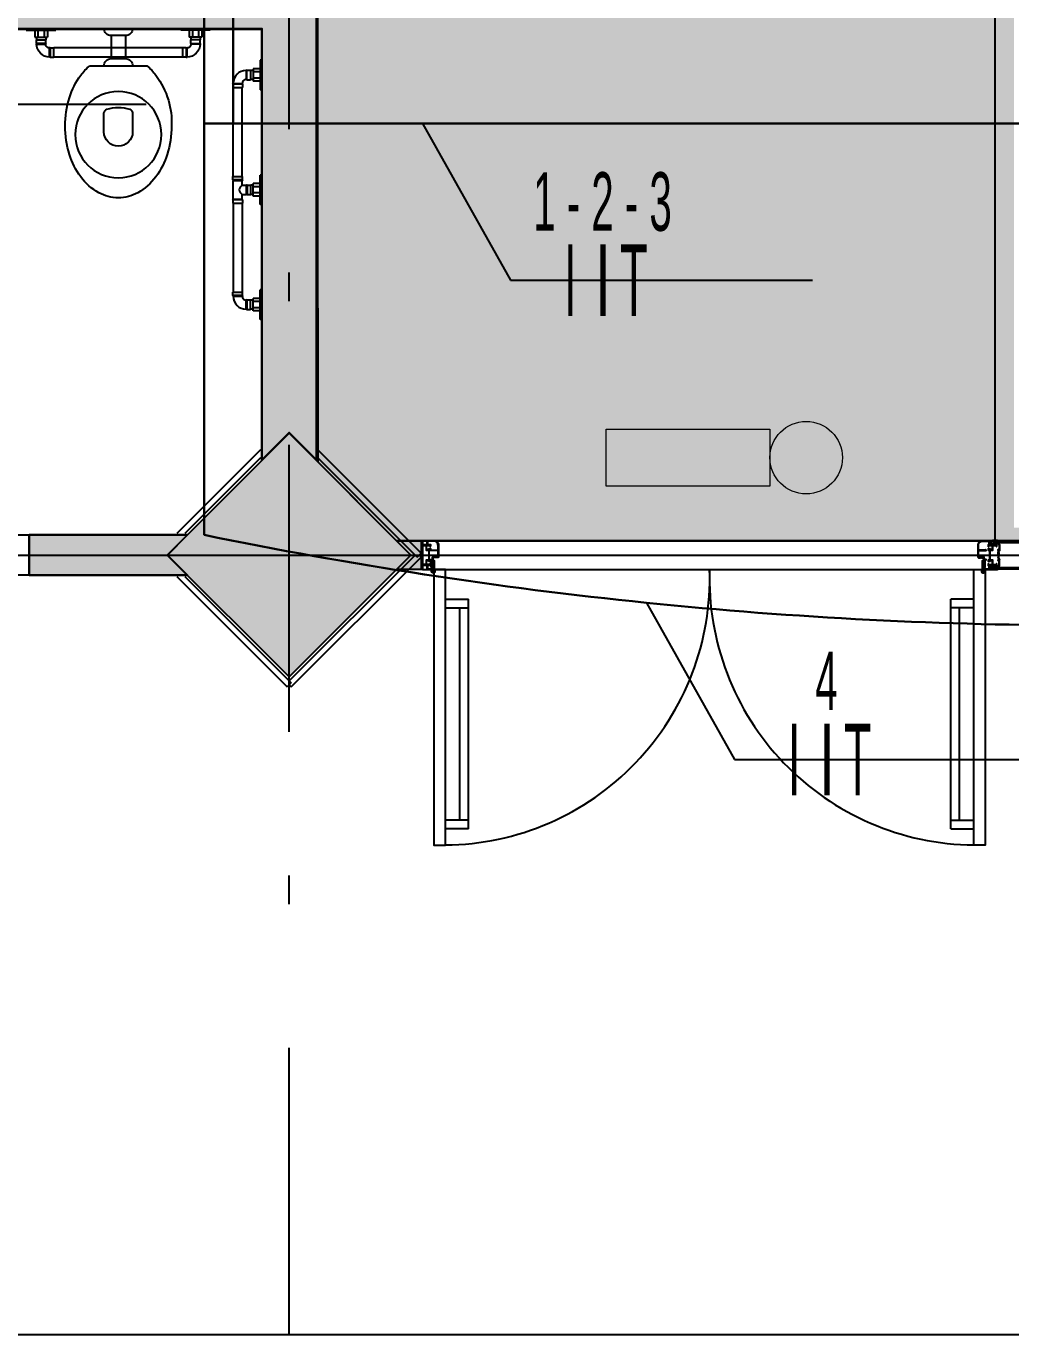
# Model space of a CAD drawing. Header units: millimetres. Extents: x 182 to 575, y -105 to 95.
# Drawn here: x 311.625 to 315.054, y -54.97 to -50.411 of the extents above; entities that cross this region are included whole.
import ezdxf
from ezdxf.enums import TextEntityAlignment as Align

# ---------------------------------------------------------------- set-up
doc = ezdxf.new("R2010")
doc.units = ezdxf.units.MM
doc.header["$MEASUREMENT"] = 0
for name, pattern in [('CONTINU', [0]), ('DASHDOT', [1, 0.5, -0.25, 0, -0.25]), ('XR_BL2_AND_MON-REV15$0$DASHDOT', [1, 0.5, -0.25, 0, -0.25])]:
    doc.linetypes.add(name, pattern=pattern)
for name, color, linetype, lineweight in [('1', 1, 'Continuous', 9), ('eletroduto eletrica', 152, 'EL', 30), ('TEXTO ELETRICA', 2, 'Continuous', 20)]:
    doc.layers.add(name, color=color, linetype=linetype, lineweight=lineweight)
for name, color, linetype in [('auxiliar eletrica', 1, 'Continuous'), ('base', 253, 'Continuous'), ('COB_PROJ_EST', 1, 'Continuous'), ('construir', 10, 'Continuous'), ('Cota Nivel', 1, 'Continuous'), ('EIXOS', 31, 'DASHDOT'), ('FORRO', 253, 'Continuous'), ('MP-INC-LUMINARIA', 10, 'Continuous'), ('PVC', 2, 'Continuous'), ('SAN', 1, 'Continuous'), ('XR_BL2_AND_MON-REV15$0$EIXOS_PERFIL', 181, 'XR_BL2_AND_MON-REV15$0$DASHDOT'), ('XR_BL2_AND_MON-REV15$0$PERFIL_DIV', 41, 'Continuous')]:
    doc.layers.add(name, color=color, linetype=linetype)
doc.styles.add('SIMPLEX', font='simplex', dxfattribs={"height": 0.2})
doc.styles.get("Standard").update_dxf_attribs({"font": 'romans.shx'})
doc.styles.add('TECNO', font='technic_.ttf', dxfattribs={"width": 0.7})
doc.linetypes.add('EL', pattern='A,0.5,-0.2,["EL",Standard,S=0.1,R=0,X=-0.08,Y=-0.05],-0.175', length=0.875)
doc.dimstyles.new('SA-25', dxfattribs={"dimtxt": 0.05, "dimasz": 0.05, "dimexe": 0.025, "dimexo": 0.05, "dimgap": 0.025, "dimtad": 1, "dimzin": 4, "dimdsep": 46, "dimtxsty": 'SIMPLEX', "dimblk": 'OBLIQUE', "dimcen": 0.025, "dimdle": 0.05, "dimclrt": 2, "dimaunit": 1, "dimadec": 3, "dimazin": 0, "dimtfac": 1, "dimtofl": 0, "dimtmove": 0, "dimatfit": 3, "dimldrblk": 'OPEN30', "dimfxl": 1, "dimtolj": 1, "dimtzin": 0, "dimarcsym": 0})

# ---------------------------------------------------------------- blocks, each defined once
blk = doc.blocks.new('XR_BL2_AND_MON-REV15$0$P50X50')
at = {"layer": 'base'}
blk.add_hatch(color=256, dxfattribs=at).paths.add_polyline_path([(0, -0.4243), (0.4243, 0), (0, 0.4243), (-0.4243, 0)])
at = {"layer": 'base', "linetype": 'ByBlock'}
blk.add_lwpolyline([(0, -0.4243), (0.4243, 0), (0, 0.4243), (-0.4243, 0)], close=True, dxfattribs=at)
blk = doc.blocks.new('XR_BL2_AND_MON-REV15$0$PILAR 60X60_45')
at = {"layer": 'base'}
blk.add_blockref('XR_BL2_AND_MON-REV15$0$P50X50', (0, 0), dxfattribs=at)
blk = doc.blocks.new('BAC-PL2')
for p, q in [((0, 0), (0.005, 0)), ((0.025, 0.025), (0.105, 0.025)), ((0.025, -0.025), (0.105, -0.025))]:
    blk.add_line(p, q)
for points in [[(0.13, 0.0998), (0.13, -0.0998, 0.056984), (0.1632, -0.1308, 0.085116), (0.2494, -0.1743, 0.090221), (0.34, -0.185, 0.074494), (0.4387, -0.1702, 0.085116), (0.5168, -0.1308, 0.106255), (0.5723, -0.0677, 0.128271), (0.59, 0, 0.128271), (0.5723, 0.0677, 0.106255), (0.5168, 0.1308, 0.085116), (0.4387, 0.1702, 0.074494), (0.34, 0.185, 0.074494), (0.2413, 0.1702, 0.085116), (0.1632, 0.1308, 0.056984)], [(0.2955, 0.05, 0.326276), (0.2812, 0.0396, 0.155871), (0.2812, -0.0396, 0.326276), (0.2955, -0.05), (0.36, -0.05, 1), (0.36, 0.05)]]:
    blk.add_lwpolyline(points, format="xyb", close=True)
for points in [[(0, -0.05, 0.414214), (0.025, -0.025), (0.025, 0.025, 0.414483), (0, 0.05)], [(0.13, 0.05, 0.414483), (0.105, 0.025), (0.105, -0.025, 0.414214), (0.13, -0.05)]]:
    blk.add_lwpolyline(points, format="xyb")
blk.add_circle((0.37, 0), 0.15)
blk = doc.blocks.new('DEF')
at = {"layer": 'PVC', "color": 0}
for p, q in [((0, 0.6406), (0.006, 0.6406)), ((0.006, 0.6406), (0.006, 0.5376)), ((0.006, 0.611), (0.03, 0.611)), ((0.006, 0.6001), (0.03, 0.6001)), ((0.03, 0.611), (0.03, 0.5672)), ((0.03, 0.605), (0.04, 0.605)), ((0.04, 0.6057), (0.04, 0.5726)), ((0.052, 0.6057), (0.04, 0.6057)), ((0.052, 0.5726), (0.052, 0.6057)), ((0.052, 0.6057), (0.0546, 0.605)), ((0.0546, 0.605), (0.0546, 0.5733)), ((0.006, 0.5782), (0.03, 0.5782)), ((0.006, 0.5672), (0.03, 0.5672)), ((0.03, 0.5732), (0.04, 0.5732)), ((0.052, 0.5726), (0.04, 0.5726)), ((0.052, 0.5726), (0.0546, 0.5733)), ((0.0675, 0.5571), (0.0681, 0.5597)), ((0.0675, 0.5571), (0.1006, 0.5571)), ((0.0675, 0.5571), (0.0675, 0.5451)), ((0.0999, 0.5597), (0.0681, 0.5597)), ((0.1006, 0.5571), (0.0999, 0.5597)), ((0.1006, 0.5571), (0.1006, 0.5451)), ((0, 0.5376), (0.006, 0.5376)), ((0.1006, 0.5451), (0.0675, 0.5451)), ((0.0681, 0.0955), (0.0681, 0.5451)), ((0.0999, 0.0955), (0.0999, 0.5451)), ((0, 0.103), (0.006, 0.103)), ((0.006, 0), (0.006, 0.103)), ((0.1006, 0.0955), (0.0675, 0.0955)), ((0.0675, 0.0835), (0.0675, 0.0955)), ((0.1006, 0.0835), (0.1006, 0.0955)), ((0.006, 0.0734), (0.03, 0.0734)), ((0.006, 0.0624), (0.03, 0.0624)), ((0.03, 0.0296), (0.03, 0.0734)), ((0.03, 0.0673), (0.04, 0.0673)), ((0.052, 0.068), (0.04, 0.068)), ((0.04, 0.0349), (0.04, 0.068)), ((0.052, 0.068), (0.052, 0.0349)), ((0.052, 0.068), (0.0546, 0.0674)), ((0.0546, 0.0356), (0.0546, 0.0674)), ((0.0675, 0.0835), (0.1006, 0.0835)), ((0.0675, 0.0835), (0.0681, 0.0809)), ((0.0999, 0.0809), (0.0681, 0.0809)), ((0.1006, 0.0835), (0.0999, 0.0809)), ((0, 0), (0.006, 0)), ((0.006, 0.0406), (0.03, 0.0406)), ((0.006, 0.0296), (0.03, 0.0296)), ((0.03, 0.0356), (0.04, 0.0356)), ((0.052, 0.0349), (0.04, 0.0349)), ((0.052, 0.0349), (0.0546, 0.0356))]:
    blk.add_line(p, q, dxfattribs=at)
for centre, radius, start, end in [((0.0546, 0.5597), 0.0453, 359.998, 90.002), ((0.0546, 0.5597), 0.0136, 0, 90.4737), ((0.0546, 0.0809), 0.0136, 269.5263, 0), ((0.0546, 0.0809), 0.0453, 269.998, 0.002)]:
    blk.add_arc(centre, radius, start, end, dxfattribs=at)
blk = doc.blocks.new('W_BARRA_VASO_3ART2')
at = {"layer": 'PVC', "color": 0}
for p, q in [((0, 0), (0, -0.006)), ((0.103, 0), (0.103, -0.006)), ((0.4, 0), (0.4, -0.006)), ((0.503, 0), (0.503, -0.006)), ((0.8, 0), (0.8, -0.006)), ((0.903, 0), (0.903, -0.006)), ((0, -0.006), (0.103, -0.006)), ((0.0296, -0.006), (0.0296, -0.03)), ((0.0296, -0.03), (0.0734, -0.03)), ((0.0349, -0.052), (0.0349, -0.04)), ((0.0349, -0.04), (0.068, -0.04)), ((0.0356, -0.03), (0.0356, -0.04)), ((0.0406, -0.006), (0.0406, -0.03)), ((0.0624, -0.006), (0.0624, -0.03)), ((0.0673, -0.03), (0.0673, -0.04)), ((0.068, -0.052), (0.068, -0.04)), ((0.0734, -0.006), (0.0734, -0.03)), ((0.503, -0.006), (0.4, -0.006)), ((0.4296, -0.006), (0.4296, -0.03)), ((0.4734, -0.03), (0.4296, -0.03)), ((0.4349, -0.051), (0.4349, -0.039)), ((0.4681, -0.039), (0.4349, -0.039)), ((0.4356, -0.03), (0.4356, -0.039)), ((0.4406, -0.006), (0.4406, -0.03)), ((0.4624, -0.006), (0.4624, -0.03)), ((0.4674, -0.03), (0.4674, -0.039)), ((0.4681, -0.051), (0.4681, -0.039)), ((0.4734, -0.006), (0.4734, -0.03)), ((0.903, -0.006), (0.8, -0.006)), ((0.8296, -0.006), (0.8296, -0.03)), ((0.8734, -0.03), (0.8296, -0.03)), ((0.8681, -0.04), (0.835, -0.04)), ((0.835, -0.052), (0.835, -0.04)), ((0.8356, -0.03), (0.8356, -0.04)), ((0.8406, -0.006), (0.8406, -0.03)), ((0.8624, -0.006), (0.8624, -0.03)), ((0.8674, -0.03), (0.8674, -0.04)), ((0.8681, -0.052), (0.8681, -0.04)), ((0.8734, -0.006), (0.8734, -0.03)), ((0.068, -0.052), (0.0349, -0.052)), ((0.0349, -0.052), (0.0356, -0.0546)), ((0.0356, -0.0546), (0.0674, -0.0546)), ((0.068, -0.052), (0.0674, -0.0546)), ((0.0835, -0.0675), (0.0809, -0.0681)), ((0.0809, -0.0999), (0.0809, -0.0681)), ((0.0835, -0.0675), (0.0835, -0.1006)), ((0.0835, -0.0675), (0.0955, -0.0675)), ((0.0955, -0.1006), (0.0955, -0.0675)), ((0.405, -0.0681), (0.0955, -0.0681)), ((0.405, -0.1006), (0.405, -0.0674)), ((0.417, -0.0674), (0.405, -0.0674)), ((0.417, -0.0674), (0.417, -0.1006)), ((0.417, -0.0674), (0.4195, -0.0681)), ((0.4195, -0.0999), (0.4195, -0.0681)), ((0.4356, -0.0681), (0.4195, -0.0681)), ((0.4349, -0.051), (0.4356, -0.0535)), ((0.4349, -0.051), (0.4681, -0.051)), ((0.4674, -0.0535), (0.4356, -0.0535)), ((0.4356, -0.0681), (0.4356, -0.0535)), ((0.4681, -0.051), (0.4674, -0.0535)), ((0.4674, -0.0681), (0.4674, -0.0535)), ((0.4835, -0.0681), (0.4674, -0.0681)), ((0.486, -0.0674), (0.4835, -0.0681)), ((0.4835, -0.0999), (0.4835, -0.0681)), ((0.486, -0.0674), (0.486, -0.1006)), ((0.486, -0.0674), (0.498, -0.0674)), ((0.498, -0.1006), (0.498, -0.0674)), ((0.498, -0.0681), (0.8075, -0.0681)), ((0.8075, -0.1006), (0.8075, -0.0675)), ((0.8195, -0.0675), (0.8075, -0.0675)), ((0.8195, -0.0675), (0.8195, -0.1006)), ((0.8195, -0.0675), (0.8221, -0.0681)), ((0.8221, -0.0999), (0.8221, -0.0681)), ((0.835, -0.052), (0.8681, -0.052)), ((0.835, -0.052), (0.8356, -0.0546)), ((0.8674, -0.0546), (0.8356, -0.0546)), ((0.8681, -0.052), (0.8674, -0.0546)), ((0.0835, -0.1006), (0.0809, -0.0999)), ((0.0835, -0.1006), (0.0955, -0.1006)), ((0.405, -0.0999), (0.0955, -0.0999)), ((0.417, -0.1006), (0.405, -0.1006)), ((0.4171, -0.1005), (0.4195, -0.0999)), ((0.4835, -0.0999), (0.4195, -0.0999)), ((0.486, -0.1006), (0.4835, -0.0999)), ((0.486, -0.1006), (0.498, -0.1006)), ((0.498, -0.0999), (0.8075, -0.0999)), ((0.8195, -0.1006), (0.8075, -0.1006)), ((0.8195, -0.1006), (0.8221, -0.0999))]:
    blk.add_line(p, q, dxfattribs=at)
for centre, radius, start, end in [((0.0809, -0.0546), 0.0453, 179.998, 270.002), ((0.0809, -0.0546), 0.0136, 179.5263, 270), ((0.4515, -0.0615), 0.0172, 202.6199, 337.3801), ((0.8221, -0.0546), 0.0136, 270, 0.4737), ((0.8221, -0.0546), 0.0453, 269.998, 0.002)]:
    blk.add_arc(centre, radius, start, end, dxfattribs=at)
blk = doc.blocks.new('XR_BL2_AND_MON-REV15$0$DI_LEIT12V3')
at = {"layer": 'XR_BL2_AND_MON-REV15$0$EIXOS_PERFIL'}
blk.add_line((-6.3, 0), (58.6, 0), dxfattribs=at)
at = {"layer": 'XR_BL2_AND_MON-REV15$0$PERFIL_DIV'}
for p, q in [((24, 51), (5.8, 51)), ((8.5, 49.5), (8.5, 40)), ((25, 49.5), (25, 50)), ((0, 35), (0, 44.5)), ((0, 35), (1.5, 35)), ((1.5, 38), (1.5, 44.5)), ((8.5, 38), (1.5, 38)), ((1.5, 36.5), (8.5, 36.5)), ((1.5, 35), (1.5, 36.5)), ((8.5, 40), (8.5, 40)), ((8.5, 40), (8.5, 38)), ((8.5, 36.5), (8.5, 35)), ((8.5, 35), (15, 35)), ((24.8, 42.2), (10, 42.2)), ((10, 36.5), (10, 41)), ((10, 41), (16.4, 41)), ((15, 36.5), (10, 36.5)), ((15, 35), (15, 36.5)), ((23, 41), (24.8, 41)), ((0, -35), (0, -44.5)), ((0, -35), (1.5, -35)), ((1.5, -35), (1.5, -36.5)), ((1.5, -36.5), (8.5, -36.5)), ((1.5, -38), (1.5, -44.5)), ((8.5, -38), (1.5, -38)), ((8.5, -35), (15, -35)), ((8.5, -36.5), (8.5, -35)), ((8.5, -40), (8.5, -38)), ((8.5, -40), (8.5, -40)), ((8.5, -49.5), (8.5, -40)), ((10, -36.5), (10, -41)), ((15, -36.5), (10, -36.5)), ((10, -41), (16.4, -41)), ((24.8, -42.2), (10, -42.2)), ((15, -35), (15, -36.5)), ((23, -41), (24.8, -41)), ((24, -51), (5.8, -51)), ((25, -49.5), (25, -50))]:
    blk.add_line(p, q, dxfattribs=at)
at = {"layer": 'XR_BL2_AND_MON-REV15$0$PERFIL_DIV', "linetype": 'Continuous'}
for p, q in [((5.9, 49.5), (8.5, 49.5)), ((10, 42.2), (10, 49.5)), ((10, 49.5), (25, 49.5)), ((25, 1.5), (25, 0)), ((25, 1.5), (26, 1.5)), ((25, 0), (27.5, 0)), ((25, 0), (27.5, 0)), ((25, 0), (27.5, 0)), ((25, -1.5), (25, 0)), ((25, 0), (27.5, 0)), ((25.4, 18.4), (25.4, 19.7)), ((25.4, 14), (25.4, 15.4)), ((26, 1.5), (26, 8.8)), ((26.6, 11.2), (27.6, 12.7)), ((26.8, 36.5), (26.8, 35)), ((26.8, 36.5), (29.4, 36.5)), ((26.8, 35), (29.3, 35)), ((26.9, 19), (26.9, 18.7)), ((26.9, 15.1), (26.9, 14.8)), ((27.5, 8.9), (27.5, 0)), ((27.5, -8.9), (27.5, 0)), ((27.7, 19), (27.7, 18.7)), ((27.7, 15.1), (27.7, 14.8)), ((28.2, 11.4), (29.8, 14.1)), ((29.1, 17.3), (29.4, 17.3)), ((29.1, 16.5), (29.4, 16.5)), ((29.4, 36.5), (29.3, 36.8)), ((29.3, 35), (29.3, 20.3)), ((30.5, 37), (30.5, 16.7)), ((10, -42.2), (10, -49.5)), ((25, -1.5), (26, -1.5)), ((25.4, -14), (25.4, -15.4)), ((25.4, -18.4), (25.4, -19.7)), ((26, -1.5), (26, -8.8)), ((26.6, -11.2), (27.6, -12.7)), ((26.8, -35), (29.3, -35)), ((26.8, -36.5), (26.8, -35)), ((26.8, -36.5), (29.4, -36.5)), ((26.9, -15.1), (26.9, -14.8)), ((26.9, -19), (26.9, -18.7)), ((27.7, -15.1), (27.7, -14.8)), ((27.7, -19), (27.7, -18.7)), ((28.2, -11.4), (29.8, -14.1)), ((29.1, -16.5), (29.4, -16.5)), ((29.1, -17.3), (29.4, -17.3)), ((29.3, -35), (29.3, -20.3)), ((29.4, -36.5), (29.3, -36.8)), ((30.5, -37), (30.5, -16.7)), ((5.9, -49.5), (8.5, -49.5)), ((10, -49.5), (25, -49.5))]:
    blk.add_line(p, q, dxfattribs=at)
at = {"layer": 'XR_BL2_AND_MON-REV15$0$PERFIL_DIV'}
for centre, radius, start, end in [((6, 44.9), 6.07, 90.5943, 185.4313), ((6, 44.9), 4.57, 90.5943, 185.4313), ((24, 50), 1, 0, 90), ((6, -44.9), 6.07, 174.5687, 269.4057), ((6, -44.9), 4.57, 174.5687, 269.4057), ((24, -50), 1, 270, 0)]:
    blk.add_arc(centre, radius, start, end, dxfattribs=at)
at = {"layer": 'XR_BL2_AND_MON-REV15$0$PERFIL_DIV', "linetype": 'Continuous'}
for centre, radius, start, end in [((19.7, 47.4), 7.23, 242.7929, 297.2071), ((24, 35.6), 6.6, 11.8368, 83.416), ((24.3, 36), 5.05, 9.9202, 84.746), ((25.7, 19.7), 0.3, 118.0213, 180), ((25.7, 18.4), 0.3, 180, 315.2481), ((25.7, 15.4), 0.3, 44.7519, 180), ((25.7, 14), 0.3, 180, 241.9787), ((27.3, 16.9), 3.55, 62.9643, 118.0213), ((27.3, 16.9), 3.55, 241.9787, 269.2788), ((27.3, 16.9), 1.85, 102.4869, 135.2481), ((27.3, 16.9), 1.85, 224.7519, 257.5131), ((30.6, 8.8), 4.68, 148.731, 180), ((27.3, 16.9), 2.15, 79.2778, 100.7222), ((27.3, 16.9), 2.15, 259.2778, 280.7222), ((27.2, 12.9), 0.4, 328.731, 89.2788), ((32.5, 8.9), 5, 148.731, 180), ((27.3, 16.9), 1.85, 12.4869, 77.5131), ((27.3, 16.9), 1.85, 282.4869, 347.5131), ((29, 20.3), 0.3, 242.9643, 0), ((27.3, 16.9), 2.15, 349.2778, 10.7222), ((25.5, 16.7), 5, 328.731, 0), ((19.7, -47.4), 7.23, 62.7929, 117.2071), ((24.3, -36), 5.05, 275.254, 350.0798), ((24, -35.6), 6.6, 276.584, 348.1632), ((25.7, -14), 0.3, 118.0213, 180), ((25.7, -15.4), 0.3, 180, 315.2481), ((25.7, -18.4), 0.3, 44.7519, 180), ((25.7, -19.7), 0.3, 180, 241.9787), ((27.3, -16.9), 3.55, 90.7212, 118.0213), ((27.3, -16.9), 3.55, 241.9787, 297.0357), ((27.3, -16.9), 1.85, 102.4869, 135.2481), ((27.3, -16.9), 1.85, 224.7519, 257.5131), ((30.6, -8.8), 4.68, 180, 211.269), ((27.3, -16.9), 2.15, 79.2778, 100.7222), ((27.3, -16.9), 2.15, 259.2778, 280.7222), ((27.2, -12.9), 0.4, 270.7212, 31.269), ((32.5, -8.9), 5, 180, 211.269), ((27.3, -16.9), 1.85, 12.4869, 77.5131), ((27.3, -16.9), 1.85, 282.4869, 347.5131), ((29, -20.3), 0.3, 0, 117.0357), ((27.3, -16.9), 2.15, 349.2778, 10.7222), ((25.5, -16.7), 5, 0, 31.269)]:
    blk.add_arc(centre, radius, start, end, dxfattribs=at)
blk = doc.blocks.new('_Oblique')
at = {"color": 0, "linetype": 'ByBlock', "lineweight": -2}
blk.add_line((-0.5, -0.5), (0.5, 0.5), dxfattribs=at)
blk = doc.blocks.new('*D140')
at = {"layer": 'Cota Nivel', "color": 0, "lineweight": -2, "transparency": 16777216}
for p, q in [((315.5735, -43.6034), (315.5735, -52.3034)), ((301.9892, -43.6534), (315.5985, -43.6534)), ((301.9892, -52.2534), (315.5985, -52.2534))]:
    blk.add_line(p, q, dxfattribs=at)
at = {"layer": 'Defpoints', "color": 0, "transparency": 16777216}
for p in [(301.9392, -43.6534), (301.9392, -52.2534), (315.5735, -52.2534)]:
    blk.add_point(p, dxfattribs=at)
at = {"layer": 'Cota Nivel', "color": 0, "lineweight": -2, "transparency": 16777216, "xscale": 0.05, "yscale": 0.05, "zscale": 0.05}
for p, rotation in [((315.5735, -43.6534), 90), ((315.5735, -52.2534), 270)]:
    blk.add_blockref('_Oblique', p, dxfattribs=dict(at, rotation=rotation))
at = {"layer": 'Cota Nivel', "color": 2, "transparency": 16777216, "insert": (315.4485, -47.9534), "char_height": 0.2, "attachment_point": 5, "rotation": 90, "style": 'SIMPLEX'}
blk.add_mtext('\\A1;8.60', dxfattribs=at)
blk = doc.blocks.new('_Open30')
at = {"color": 0, "linetype": 'ByBlock', "lineweight": -2}
for p, q in [((-1, 0.268), (0, 0)), ((0, 0), (-1, -0.268)), ((0, 0), (-1, 0))]:
    blk.add_line(p, q, dxfattribs=at)
blk = doc.blocks.new('LUMINÁRIA DE EMERGÊNCIA')
at = {"layer": '1', "ltscale": 0.5}
blk.add_hatch(color=10, dxfattribs=at).paths.add_polyline_path([(-0.0589, -0.0677), (-0.0118, -0.0677), (-0.0118, 0.0677), (-0.0589, 0.0677)])
at = {"layer": '1', "color": 10}
blk.add_lwpolyline([(-0.0589, 0.0677), (-0.0118, 0.0677), (-0.0118, -0.0677), (-0.0589, -0.0677)], close=True, dxfattribs=at)
blk.add_circle((-0.0353, 0.0977), 0.03, dxfattribs=at)

msp = doc.modelspace()

# ---------------------------------------------------------------- hatches: boundary and pattern name
at = {"layer": 'base'}
for points in [[(307.4858, -47.8809), (307.4858, -46.134), (307.3158, -46.134), (307.3158, -46.224), (307.3458, -46.224), (307.3458, -49.6777), (307.3158, -49.6777), (307.3158, -49.7677), (307.4858, -49.7677), (307.4858, -48.0209), (310.5455, -48.0209), (310.5455, -52.1809), (309.0579, -52.1809), (309.0579, -52.3209), (310.7355, -52.3209), (310.7355, -52.1809), (310.6855, -52.1809), (310.6855, -50.4191), (312.4458, -50.4191), (312.4458, -51.9216), (312.5408, -51.8266), (312.6358, -51.9216), (312.6358, -47.6409), (311.5355, -47.6409), (311.5355, -47.7809), (312.4458, -47.7809), (312.4458, -50.2791), (310.6855, -50.2791), (310.6855, -47.7809), (310.7355, -47.7809), (310.7355, -47.6409), (310.6855, -47.6409), (310.6855, -43.7209), (312.1866, -43.7209), (312.1166, -43.6509), (312.1866, -43.5809), (309.0579, -43.5809), (309.0579, -43.7209), (310.5455, -43.7209), (310.5455, -47.8809)], [(311.6355, -52.1834), (311.6355, -52.3234), (312.1866, -52.3234), (312.1166, -52.2534), (312.1866, -52.1834)], [(312.9151, -52.2034), (312.9651, -52.2534), (312.9151, -52.3034), (313.0008, -52.3034), (313.0008, -52.2034)]]:
    msp.add_hatch(color=256, dxfattribs=at).paths.add_polyline_path(points)
at = {"layer": 'FORRO', "transparency": 33554602}
h = msp.add_hatch(color=256, dxfattribs=at)
h.dxf.hatch_style = 1
h.paths.add_polyline_path([(315.0651, -44.0918), (318.3666, -44.0918), (318.3666, -52.1584), (317.2461, -52.1584), (317.2753, -52.2034), (337.1666, -52.2034), (337.4408, -51.9291), (337.4408, -47.6484), (339.3689, -47.6163), (339.3689, -43.7234), (337.9375, -43.7234), (337.5408, -44.1201), (337.0812, -43.6463), (337.4708, -43.2567), (337.4708, -41.4784), (312.6108, -41.5684), (312.6358, -43.2817), (313.0004, -43.6463), (312.5479, -44.113), (312.1416, -43.7209), (310.6855, -43.7234), (310.6855, -47.6434), (312.6358, -47.6434), (312.6408, -51.9291), (312.9151, -52.2034), (317.2753, -52.2034), (317.2461, -52.1584), (315.0651, -52.1584)])
h.paths.add_polyline_path([(319.2151, -44.0918), (324.6166, -44.0918), (324.6166, -52.1584), (319.2151, -52.1584)], flags=16)
h.paths.add_polyline_path([(325.4651, -44.0918), (330.8666, -44.0918), (330.8666, -52.1584), (325.4651, -52.1584)], flags=16)
h.paths.add_polyline_path([(331.7151, -44.0918), (335.0166, -44.0918), (335.0166, -52.1584), (331.7151, -52.1584)], flags=16)

# ---------------------------------------------------------------- linework, layer by layer
at = {"layer": 'auxiliar eletrica'}
for p, q in [((311.2376, -50.6824, -195.166), (312.0432, -50.6824, -195.166)), ((313.0051, -50.7502), (313.3116, -51.296)), ((313.5572, -51.296), (314.3628, -51.296)), ((313.7849, -52.4196, -195.166), (314.0914, -52.9654, -195.166)), ((314.337, -52.9654, -195.166), (315.1426, -52.9654, -195.166))]:
    msp.add_line(p, q, dxfattribs=at)
at = {"layer": 'auxiliar eletrica', "linetype": 'CONTINU', "ltscale": 0.025}
for p, q in [((313.3116, -51.296), (313.5572, -51.296)), ((314.0914, -52.9654, -195.166), (314.337, -52.9654, -195.166))]:
    msp.add_line(p, q, dxfattribs=at)
at = {"layer": 'base'}
for p, q in [((312.6358, -51.9241, 195.166), (312.6358, -47.6434, 195.166)), ((310.6855, -50.4216, 195.166), (312.4458, -50.4216, 195.166)), ((312.4458, -51.9241, 195.166), (312.4458, -50.4216, 195.166)), ((312.4408, -51.915), (312.1774, -52.1784)), ((312.9863, -52.2605), (312.6408, -51.915)), ((311.6355, -52.3234, 195.166), (311.6355, -52.1834, 195.166)), ((311.6355, -52.1834, 195.166), (312.1866, -52.1834, 195.166)), ((312.5408, -52.6918), (312.9792, -52.2534)), ((312.5479, -52.713), (313.0004, -52.2605)), ((312.9863, -52.2605), (313.0004, -52.2463)), ((312.9934, -52.2534), (313.0004, -52.2605)), ((312.1866, -52.3234, 195.166), (311.6355, -52.3234, 195.166)), ((312.1491, -52.3284), (312.5337, -52.713)), ((312.1774, -52.3284), (312.5479, -52.6989)), ((313.0851, -52.4067, 195.166), (313.1651, -52.4067, 195.166)), ((313.0851, -52.4367, 195.166), (313.1651, -52.4367, 195.166)), ((312.5408, -52.7059), (312.5337, -52.713)), ((312.5408, -52.7059), (312.5479, -52.6989)), ((312.5408, -52.7059), (312.5479, -52.713))]:
    msp.add_line(p, q, dxfattribs=at)
at = {"layer": 'base', "linetype": 'ByBlock'}
for p, q in [((315.0051, -52.2034), (313.0051, -52.2034)), ((313.0051, -52.3034), (315.0051, -52.3034))]:
    msp.add_line(p, q, dxfattribs=at)
at = {"layer": 'base'}
for points in [[(348.455, -54.9696), (301.9392, -54.9696), (301.9392, -38.1867), (348.455, -38.1867)], [(311.6355, -52.1834), (311.6355, -52.3234), (312.1866, -52.3234), (312.1166, -52.2534), (312.1866, -52.1834)], [(316.6509, -52.2101), (316.6509, -52.2041), (314.9941, -52.2041), (314.9941, -52.2101)], [(316.6509, -52.2971), (316.6509, -52.3031), (314.9941, -52.3031), (314.9941, -52.2971)]]:
    msp.add_lwpolyline(points, close=True, dxfattribs=at)
for points in [[(310.6855, -50.4191), (312.4458, -50.4191), (312.4458, -51.9216), (312.5408, -51.8266), (312.6358, -51.9216), (312.6358, -47.6409), (311.5355, -47.6409)], [(312.4408, -51.9291), (312.5408, -51.8291), (312.6408, -51.9291)], [(312.4408, -51.8867), (312.1491, -52.1784)], [(313.0004, -52.2463), (312.6408, -51.8867)], [(311.5855, -52.2834), (311.5855, -52.1834), (311.6355, -52.1834), (311.6355, -52.3234), (311.5955, -52.3234)], [(312.1866, -52.3234), (312.1166, -52.2534), (312.1866, -52.1834)], [(313.0008, -52.2034), (312.9151, -52.2034)], [(312.9151, -52.2034), (312.9651, -52.2534), (312.9151, -52.3034)], [(313.0051, -52.2034), (312.9151, -52.2034)], [(313.0008, -52.3034), (312.9151, -52.3034)], [(313.0051, -52.3034), (312.9151, -52.3034)]]:
    msp.add_lwpolyline(points, dxfattribs=at)
at = {"layer": 'COB_PROJ_EST'}
for p, q in [((313.1651, -53.2067, 195.166), (313.1651, -52.4067, 195.166)), ((314.8451, -53.2067, 195.166), (314.8451, -52.4067, 195.166)), ((314.9251, -52.4067, 195.166), (314.8451, -52.4067, 195.166)), ((313.1351, -53.1767, 195.166), (313.1351, -52.4367, 195.166)), ((314.9251, -52.4367, 195.166), (314.8451, -52.4367, 195.166)), ((314.8751, -53.1767, 195.166), (314.8751, -52.4367, 195.166)), ((313.1651, -53.1767, 195.166), (313.0851, -53.1767, 195.166)), ((314.8451, -53.1767, 195.166), (314.9251, -53.1767, 195.166)), ((313.1651, -53.2067, 195.166), (313.0851, -53.2067, 195.166)), ((314.8451, -53.2067, 195.166), (314.9251, -53.2067, 195.166))]:
    msp.add_line(p, q, dxfattribs=at)
for points in [[(313.0008, -52.2034), (313.0008, -52.3034)], [(313.0051, -52.2034), (313.0051, -52.3034)]]:
    msp.add_lwpolyline(points, dxfattribs=at)
at = {"layer": 'COB_PROJ_EST', "linetype": 'Continuous'}
for points in [[(313.0321, -52.2359), (313.0331, -52.2359, 0.414214), (313.0336, -52.2354), (313.0336, -52.2316), (313.0271, -52.2316), (313.0271, -52.2344), (313.0194, -52.2344), (313.0194, -52.2199), (313.0321, -52.2199), (313.0321, -52.2234), (313.0326, -52.2234, 0.414214), (313.0336, -52.2224), (313.0336, -52.2184), (313.0036, -52.2184), (313.0036, -52.2224, 0.414214), (313.0046, -52.2234), (313.0051, -52.2234), (313.0051, -52.2199), (313.0179, -52.2199), (313.0179, -52.2359), (313.0271, -52.2359), (313.0271, -52.2709), (313.0179, -52.2709), (313.0179, -52.2869), (313.0051, -52.2869), (313.0051, -52.2834), (313.0046, -52.2834, 0.414214), (313.0036, -52.2844), (313.0036, -52.2884), (313.0336, -52.2884), (313.0336, -52.2844, 0.414214), (313.0326, -52.2834), (313.0321, -52.2834), (313.0321, -52.2869), (313.0194, -52.2869), (313.0194, -52.2724), (313.0271, -52.2724), (313.0271, -52.2751), (313.0336, -52.2751), (313.0336, -52.2714, 0.414214), (313.0331, -52.2709), (313.0321, -52.2709), (313.0321, -52.2736), (313.0286, -52.2736), (313.0286, -52.2331), (313.0321, -52.2331)], [(314.9766, -52.2711), (314.9756, -52.2711, 0.414214), (314.9751, -52.2716), (314.9751, -52.2753), (314.9816, -52.2753), (314.9816, -52.2726), (314.9893, -52.2726), (314.9893, -52.2871), (314.9766, -52.2871), (314.9766, -52.2836), (314.9761, -52.2836, 0.414214), (314.9751, -52.2846), (314.9751, -52.2886), (315.0051, -52.2886), (315.0051, -52.2846, 0.414214), (315.0041, -52.2836), (315.0036, -52.2836), (315.0036, -52.2871), (314.9908, -52.2871), (314.9908, -52.2711), (314.9816, -52.2711), (314.9816, -52.2361), (314.9908, -52.2361), (314.9908, -52.2201), (315.0036, -52.2201), (315.0036, -52.2236), (315.0041, -52.2236, 0.414214), (315.0051, -52.2226), (315.0051, -52.2186), (314.9751, -52.2186), (314.9751, -52.2226, 0.414214), (314.9761, -52.2236), (314.9766, -52.2236), (314.9766, -52.2201), (314.9893, -52.2201), (314.9893, -52.2346), (314.9816, -52.2346), (314.9816, -52.2318), (314.9751, -52.2318), (314.9751, -52.2356, 0.414214), (314.9756, -52.2361), (314.9766, -52.2361), (314.9766, -52.2333), (314.9801, -52.2333), (314.9801, -52.2738), (314.9766, -52.2738)]]:
    msp.add_lwpolyline(points, format="xyb", close=True, dxfattribs=at)
for points in [[(313.0409, -52.3014, -0.414214), (313.0389, -52.3034), (313.0261, -52.3034, -0.414214), (313.0211, -52.2984), (313.0211, -52.2884), (313.0249, -52.2884), (313.0249, -52.2896), (313.0226, -52.2896), (313.0226, -52.2984, 0.414214), (313.0261, -52.3019), (313.0389, -52.3019, 0.414214), (313.0394, -52.3014), (313.0394, -52.2954), (313.0357, -52.2954), (313.0357, -52.2701), (313.0346, -52.2701, -0.75), (313.0326, -52.2701), (313.0316, -52.2701), (313.0316, -52.2689), (313.0394, -52.2689), (313.0394, -52.2609), (313.0459, -52.2609), (313.0446, -52.2589), (313.0552, -52.2589), (313.0539, -52.2609), (313.0589, -52.2609, 0.414214), (313.0594, -52.2604), (313.0594, -52.2371), (313.0316, -52.2371), (313.0316, -52.2359), (313.0326, -52.2359, -0.75), (313.0346, -52.2359), (313.0589, -52.2359, 2.414214), (313.0594, -52.2354), (313.0594, -52.2199, 0.414214), (313.0444, -52.2049), (313.0259, -52.2049, 0.426212), (313.0226, -52.2084), (313.0226, -52.2167, 0.414214), (313.0231, -52.2172), (313.0249, -52.2172), (313.0249, -52.2184), (313.0211, -52.2184), (313.0211, -52.2084, -0.422579), (313.0259, -52.2034), (313.0444, -52.2034, -0.414214), (313.0609, -52.2199), (313.0609, -52.2604, -0.414214), (313.0589, -52.2624), (313.0514, -52.2624), (313.0529, -52.2601), (313.0469, -52.2601), (313.0484, -52.2624), (313.0409, -52.2624), (313.0409, -52.2741), (313.0394, -52.2741), (313.0394, -52.2701), (313.0369, -52.2701), (313.0369, -52.2942), (313.0394, -52.2942), (313.0394, -52.2901), (313.0409, -52.2901), (313.0409, -52.3014)], [(314.9594, -52.3016, 0.414214), (314.9614, -52.3036), (314.9742, -52.3036, 0.414214), (314.9792, -52.2986), (314.9791, -52.2886), (314.9753, -52.2886), (314.9753, -52.2898), (314.9776, -52.2898), (314.9777, -52.2986, -0.414214), (314.9742, -52.3021), (314.9614, -52.3021, -0.414214), (314.9609, -52.3016), (314.9609, -52.2956), (314.9646, -52.2956), (314.9645, -52.2703), (314.9656, -52.2703, 0.75), (314.9676, -52.2703), (314.9686, -52.2703), (314.9686, -52.2691), (314.9608, -52.2691), (314.9608, -52.2611), (314.9544, -52.2611), (314.9556, -52.2591), (314.945, -52.2591), (314.9463, -52.2611), (314.9413, -52.2611, -0.414214), (314.9408, -52.2606), (314.9408, -52.2373), (314.9686, -52.2373), (314.9686, -52.2361), (314.9676, -52.2361, 0.75), (314.9656, -52.2361), (314.9413, -52.2361, -2.414214), (314.9408, -52.2356), (314.9408, -52.2201, -0.414214), (314.9558, -52.2051), (314.9743, -52.2051, -0.426212), (314.9776, -52.2086), (314.9776, -52.2169, -0.414214), (314.9771, -52.2174), (314.9753, -52.2174), (314.9753, -52.2186), (314.9791, -52.2186), (314.9791, -52.2086, 0.422579), (314.9743, -52.2036), (314.9558, -52.2036, 0.414214), (314.9393, -52.2201), (314.9393, -52.2606, 0.414214), (314.9413, -52.2626), (314.9488, -52.2626), (314.9473, -52.2603), (314.9533, -52.2603), (314.9518, -52.2626), (314.9593, -52.2626), (314.9593, -52.2743), (314.9608, -52.2743), (314.9608, -52.2703), (314.9633, -52.2703), (314.9634, -52.2944), (314.9609, -52.2944), (314.9608, -52.2903), (314.9593, -52.2903), (314.9594, -52.3016)], [(313.045, -52.3042, -4.632625), (313.0401, -52.3041, 0.294496), (313.0413, -52.3023), (313.0414, -52.2896), (313.0414, -52.2896), (313.0394, -52.2896), (313.0394, -52.2921, -1), (313.0374, -52.292), (313.0374, -52.2875), (313.0379, -52.2871), (313.038, -52.2826), (313.0385, -52.2821), (313.038, -52.2816), (313.038, -52.2771), (313.0375, -52.2765), (313.0376, -52.272, -1), (313.0396, -52.2721), (313.0396, -52.2746), (313.0426, -52.2746), (313.0424, -52.2864), (313.044, -52.288), (313.0439, -52.3023, 0.294496), (313.045, -52.3042)], [(313.0401, -52.3041, 0.294496), (313.0413, -52.3023), (313.0414, -52.29), (313.043, -52.2884), (313.0432, -52.2729), (313.0458, -52.2729), (313.0455, -52.303), (313.047, -52.303), (313.0469, -52.3056, -3.099483), (313.0401, -52.3041)], [(314.9552, -52.3044, 4.632625), (314.9601, -52.3043, -0.294496), (314.9589, -52.3025), (314.9588, -52.2898), (314.9588, -52.2898), (314.9608, -52.2898), (314.9608, -52.2923, 1), (314.9628, -52.2922), (314.9628, -52.2877), (314.9623, -52.2873), (314.9622, -52.2828), (314.9617, -52.2823), (314.9622, -52.2818), (314.9622, -52.2773), (314.9627, -52.2767), (314.9626, -52.2722, 1), (314.9606, -52.2723), (314.9606, -52.2748), (314.9576, -52.2748), (314.9578, -52.2866), (314.9562, -52.2882), (314.9563, -52.3025, -0.294496), (314.9552, -52.3044)], [(314.9601, -52.3043, -0.294496), (314.9589, -52.3025), (314.9588, -52.2902), (314.9572, -52.2886), (314.957, -52.2731), (314.9544, -52.2731), (314.9547, -52.3032), (314.9532, -52.3032), (314.9533, -52.3058, 3.099483), (314.9601, -52.3043)]]:
    msp.add_lwpolyline(points, format="xyb", dxfattribs=at)
at = {"layer": 'COB_PROJ_EST'}
for points in [[(313.0851, -52.3034), (313.0451, -52.3034), (313.0451, -53.2634), (313.0851, -53.2634)], [(314.9251, -52.3034), (314.9651, -52.3034), (314.9651, -53.2634), (314.9251, -53.2634)]]:
    msp.add_lwpolyline(points, close=True, dxfattribs=at)
at = {"layer": 'COB_PROJ_EST', "linetype": 'Continuous'}
for centre in [(313.0425, -52.3096), (314.9577, -52.3098)]:
    msp.add_circle(centre, 0.00325, dxfattribs=at)
at = {"layer": 'COB_PROJ_EST'}
for centre, start, end in [((313.0765, -52.3343), 270.5283, 1.9094), ((314.9336, -52.3343), 178.0906, 269.4717)]:
    msp.add_arc(centre, 0.9291, start, end, dxfattribs=at)
at = {"layer": 'construir'}
msp.add_lwpolyline([(310.6855, -47.6434), (312.6358, -47.6434), (312.6358, -51.9241), (312.9151, -52.2034), (318.374, -52.2034), (318.4184, -52.2015), (318.7808, -51.8391), (318.8008, -51.8391), (319.1667, -52.205), (319.2076, -52.2035), (321.9158, -52.2035), (321.9158, -52.1584), (324.7116, -52.1584), (325.0408, -51.8291), (325.3701, -52.1584), (328.1658, -52.1584), (328.1658, -52.2035), (330.874, -52.2035), (330.9145, -52.2054), (331.2915, -51.8298)], dxfattribs=at)
at = {"layer": 'EIXOS', "linetype": 'DASHDOT', "ltscale": 2}
for p, q in [((312.5408, -54.9696), (312.5408, -38.1867)), ((301.9392, -52.2534), (348.455, -52.2534))]:
    msp.add_line(p, q, dxfattribs=at)
at = {"layer": 'eletroduto eletrica'}
msp.add_line((329.8699, -50.7502), (312.245, -50.7502), dxfattribs=at)
msp.add_lwpolyline([(319.9197, -50.7502), (312.3459, -50.7502), (312.3454, -50.1366)], dxfattribs=at)
at = {"layer": 'eletroduto eletrica', "elevation": -195.166}
msp.add_lwpolyline([(312.245, -50.1701), (312.245, -52.1834)], dxfattribs=at)
at = {"layer": 'eletroduto eletrica'}
msp.add_arc((315.3408, -37.1404, -195.166), 15.3582, 258.37112, 270, dxfattribs=at)
at = {"layer": 'FORRO'}
for p, q in [((314.999, -52.2026, 195.166), (314.999, -44.0918, 195.166)), ((312.9151, -52.2034), (337.1237, -52.2034))]:
    msp.add_line(p, q, dxfattribs=at)
at = {"layer": 'FORRO', "color": 2, "elevation": 195.166}
msp.add_lwpolyline([(310.6855, -43.7234), (310.6855, -47.6434), (312.6358, -47.6434), (312.6408, -51.9291), (312.9151, -52.2034), (337.1666, -52.2034), (337.4408, -51.9291), (337.4408, -47.6484), (339.3689, -47.6163), (339.3689, -43.7234), (337.9375, -43.7234), (337.5408, -44.1201), (337.0812, -43.6463), (337.4708, -43.2567), (337.4708, -41.4784), (312.6108, -41.5684), (312.6358, -43.2817), (313.0004, -43.6463), (312.5479, -44.113), (312.1416, -43.7209)], close=True, dxfattribs=at)

# ---------------------------------------------------------------- block references
at = {"layer": 'base', "xscale": -1, "rotation": 90}
for name, p in [('DEF', (312.2661, -50.4191, 195.166)), ('BAC-PL2', (311.9458, -50.4191, 195.166))]:
    msp.add_blockref(name, p, dxfattribs=at)
at = {"layer": 'base'}
for name, p, rotation in [('W_BARRA_VASO_3ART2', (312.4458, -50.5298, 195.166), 270), ('XR_BL2_AND_MON-REV15$0$PILAR 60X60_45', (312.5408, -52.2534), 89.99999999999999)]:
    msp.add_blockref(name, p, dxfattribs=dict(at, rotation=rotation))
at = {"layer": 'COB_PROJ_EST', "extrusion": (0, 0, -1), "xscale": 0.0009999999999763531, "yscale": 0.0009999999999763531, "zscale": -0.001000000000004775, "rotation": 180}
msp.add_blockref('XR_BL2_AND_MON-REV15$0$DI_LEIT12V3', (-314.9841, -52.2536, -195.166), dxfattribs=at)
at = {"layer": 'MP-INC-LUMINARIA', "lineweight": 9, "xscale": 4.212118659818468, "yscale": 4.212118659818468, "zscale": 4.212118659818468, "rotation": 270}
msp.add_blockref('LUMINÁRIA DE EMERGÊNCIA', (313.9298, -52.0629), dxfattribs=at)
at = {"layer": 'SAN', "xscale": -1, "rotation": 90}
msp.add_blockref('BAC-PL2', (311.9458, -50.4191, 195.166), dxfattribs=at)

# ---------------------------------------------------------------- texts
at = {"layer": 'TEXTO ELETRICA', "color": 150, "linetype": 'CONTINU', "ltscale": 0.025, "style": 'TECNO', "width": 0.55}
for p in [(313.52, -51.296), (314.2998, -52.9654, -195.166)]:
    msp.add_text('I', height=0.249, rotation=180, dxfattribs=at).set_placement(p, align=Align.MIDDLE_CENTER)
at = {"layer": 'TEXTO ELETRICA', "color": 150, "linetype": 'CONTINU', "ltscale": 0.025, "style": 'TECNO'}
for s, width, p in [('I', 0.7, (313.6335, -51.296)), ('T', 0.55, (313.741, -51.296)), ('I', 0.7, (314.4133, -52.9654, -195.166)), ('T', 0.55, (314.5208, -52.9654, -195.166))]:
    msp.add_text(s, height=0.249, dxfattribs=dict(at, width=width)).set_placement(p, align=Align.MIDDLE_CENTER)
at = {"layer": 'TEXTO ELETRICA', "color": 150, "ltscale": 1.8, "attachment_point": 2, "style": 'TECNO'}
for s, insert, char_height in [('{\\W0.6;1 - 2 - 3}', (313.632, -50.9201), 0.203719), ('{\\W0.6;4}', (314.4118, -52.5895, -195.166), 0.20372)]:
    msp.add_mtext_dynamic_manual_height_columns(s, width=1.268215, gutter_width=1.181, heights=[0], dxfattribs=dict(at, insert=insert, char_height=char_height))

# ---------------------------------------------------------------- dimensions: what is measured, and where the dimension line sits
at = {"layer": 'Cota Nivel'}
dim = msp.add_linear_dim(base=(315.5735, -52.2534), p1=(301.9392, -43.6534), p2=(301.9392, -52.2534), angle=90, dimstyle='SA-25', override={"dimtmove": 1}, dxfattribs=at)
dim.commit()
dim.dimension.update_dxf_attribs({"geometry": '*D140', "text_midpoint": (315.4485, -47.9534)})

doc.saveas('drawing.dxf')
